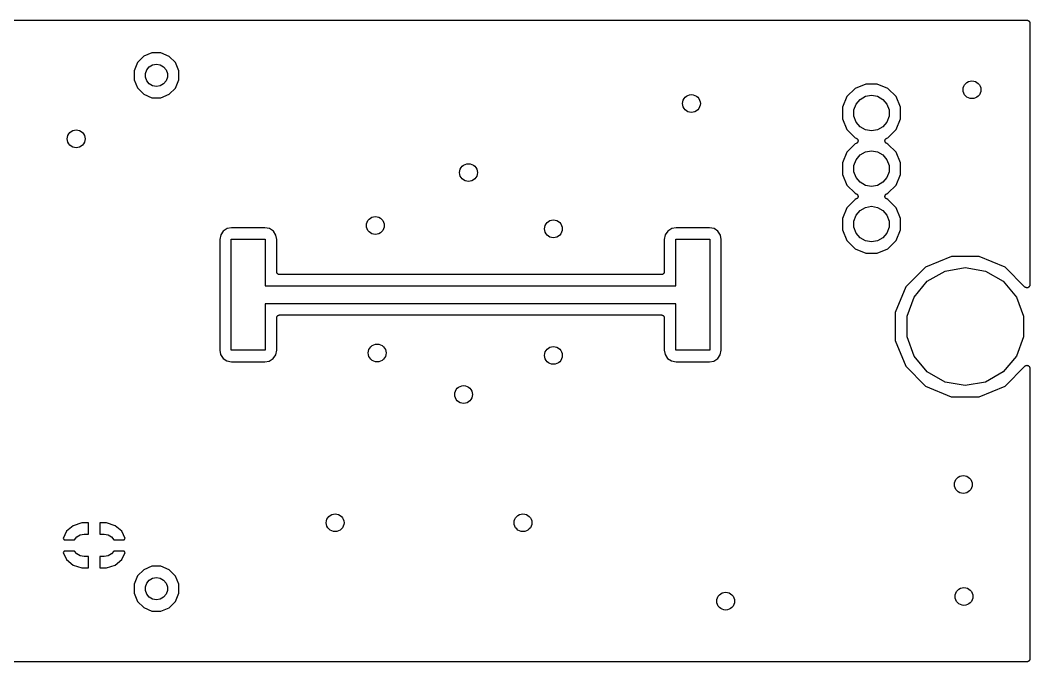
# Model space of a CAD drawing. Extents: x 99 to 248, y -141 to -112.
# Drawn here: x 202.18 to 247.6, y -140.63 to -111.75 of the extents above; entities that cross this region are included whole.
import ezdxf

# ---------------------------------------------------------------- set-up
doc = ezdxf.new("R2010")
doc.units = 0
doc.header["$MEASUREMENT"] = 0
doc.layers.add('BLACK', color=7, linetype='CONTINUOUS')

msp = doc.modelspace()

# ---------------------------------------------------------------- linework, layer by layer
at = {"layer": 'Black'}
for p, q in [((119.177, -111.748), (247.475, -111.748)), ((247.475, -111.748), (247.486, -111.75)), ((247.486, -111.75), (247.497, -111.75)), ((247.497, -111.75), (247.507, -111.754)), ((247.507, -111.754), (247.518, -111.756)), ((247.518, -111.756), (247.528, -111.761)), ((247.528, -111.761), (247.538, -111.765)), ((247.538, -111.765), (247.547, -111.772)), ((247.547, -111.772), (247.557, -111.778)), ((247.557, -111.778), (247.564, -111.786)), ((247.564, -111.786), (247.572, -111.793)), ((247.572, -111.793), (247.578, -111.803)), ((247.578, -111.803), (247.585, -111.811)), ((247.585, -111.811), (247.589, -111.822)), ((247.589, -111.822), (247.594, -111.832)), ((247.594, -111.832), (247.596, -111.843)), ((247.596, -111.843), (247.6, -111.853)), ((247.6, -111.853), (247.6, -111.864)), ((247.6, -111.864), (247.602, -111.875)), ((247.602, -111.875), (247.602, -123.67)), ((207.74, -113.375), (207.456, -113.658)), ((208.11, -113.222), (207.74, -113.375)), ((208.511, -113.222), (208.11, -113.222)), ((208.882, -113.376), (208.511, -113.222)), ((209.165, -113.66), (208.882, -113.376)), ((207.456, -113.658), (207.302, -114.029)), ((207.816, -114.143), (207.875, -113.979)), ((207.875, -113.979), (207.987, -113.846)), ((207.987, -113.846), (208.138, -113.758)), ((208.138, -113.758), (208.31, -113.728)), ((208.31, -113.728), (208.482, -113.758)), ((208.482, -113.758), (208.633, -113.846)), ((208.633, -113.846), (208.745, -113.979)), ((208.745, -113.979), (208.804, -114.143)), ((209.318, -114.03), (209.165, -113.66)), ((207.302, -114.029), (207.302, -114.43)), ((207.302, -114.43), (207.455, -114.8)), ((207.816, -114.317), (207.816, -114.143)), ((207.875, -114.481), (207.816, -114.317)), ((208.804, -114.317), (208.745, -114.481)), ((208.804, -114.143), (208.804, -114.317)), ((209.164, -114.802), (209.318, -114.431)), ((209.318, -114.431), (209.318, -114.03)), ((207.455, -114.8), (207.738, -115.084)), ((207.987, -114.614), (207.875, -114.481)), ((208.138, -114.702), (207.987, -114.614)), ((208.31, -114.732), (208.138, -114.702)), ((208.482, -114.702), (208.31, -114.732)), ((208.633, -114.614), (208.482, -114.702)), ((208.745, -114.481), (208.633, -114.614)), ((208.88, -115.085), (209.164, -114.802)), ((239.74, -114.82), (239.372, -115.188)), ((240.221, -114.622), (239.74, -114.82)), ((240.741, -114.622), (240.221, -114.622)), ((241.222, -114.822), (240.741, -114.622)), ((241.59, -115.19), (241.222, -114.822)), ((207.738, -115.084), (208.109, -115.238)), ((208.109, -115.238), (208.51, -115.238)), ((208.51, -115.238), (208.88, -115.085)), ((239.372, -115.188), (239.172, -115.669)), ((239.785, -115.528), (239.964, -115.315)), ((239.964, -115.315), (240.205, -115.175)), ((240.205, -115.175), (240.48, -115.127)), ((240.48, -115.127), (240.755, -115.175)), ((240.755, -115.175), (240.996, -115.315)), ((240.996, -115.315), (241.175, -115.528)), ((241.788, -115.671), (241.59, -115.19)), ((239.172, -115.669), (239.172, -116.189)), ((239.689, -115.791), (239.785, -115.528)), ((239.689, -116.069), (239.689, -115.791)), ((241.175, -115.528), (241.271, -115.791)), ((241.271, -115.791), (241.271, -116.069)), ((241.788, -116.191), (241.788, -115.671)), ((239.172, -116.189), (239.37, -116.67)), ((239.785, -116.332), (239.689, -116.069)), ((241.271, -116.069), (241.175, -116.332)), ((241.588, -116.672), (241.788, -116.191)), ((239.37, -116.67), (239.738, -117.038)), ((239.964, -116.545), (239.785, -116.332)), ((240.205, -116.685), (239.964, -116.545)), ((240.48, -116.733), (240.205, -116.685)), ((240.755, -116.685), (240.48, -116.733)), ((240.996, -116.545), (240.755, -116.685)), ((241.175, -116.332), (240.996, -116.545)), ((241.22, -117.04), (241.588, -116.672)), ((239.738, -117.038), (239.797, -117.063)), ((239.797, -117.063), (239.811, -117.071)), ((239.811, -117.071), (239.825, -117.079)), ((239.825, -117.079), (239.829, -117.083)), ((239.829, -117.083), (239.834, -117.086)), ((239.834, -117.086), (239.844, -117.099)), ((239.844, -117.099), (239.855, -117.112)), ((239.855, -117.112), (239.857, -117.117)), ((239.857, -117.117), (239.861, -117.121)), ((239.861, -117.121), (239.866, -117.137)), ((239.866, -117.137), (239.872, -117.152)), ((239.872, -117.152), (239.872, -117.158)), ((239.872, -117.158), (239.874, -117.163)), ((239.874, -117.163), (239.873, -117.18)), ((239.873, -117.18), (239.874, -117.197)), ((241.086, -117.163), (241.088, -117.158)), ((241.087, -117.18), (241.086, -117.163)), ((241.086, -117.197), (241.087, -117.18)), ((241.088, -117.153), (241.094, -117.137)), ((241.088, -117.158), (241.088, -117.153)), ((241.094, -117.137), (241.099, -117.121)), ((241.099, -117.121), (241.103, -117.117)), ((241.103, -117.117), (241.105, -117.112)), ((241.105, -117.112), (241.116, -117.1)), ((241.116, -117.1), (241.126, -117.086)), ((241.126, -117.086), (241.131, -117.083)), ((241.131, -117.083), (241.135, -117.079)), ((241.135, -117.079), (241.15, -117.072)), ((241.15, -117.072), (241.164, -117.063)), ((241.164, -117.063), (241.22, -117.04)), ((239.74, -117.32), (239.372, -117.688)), ((239.796, -117.297), (239.74, -117.32)), ((239.81, -117.288), (239.796, -117.297)), ((239.825, -117.281), (239.81, -117.288)), ((239.829, -117.277), (239.825, -117.281)), ((239.834, -117.274), (239.829, -117.277)), ((239.844, -117.26), (239.834, -117.274)), ((239.855, -117.248), (239.844, -117.26)), ((239.857, -117.243), (239.855, -117.248)), ((239.861, -117.239), (239.857, -117.243)), ((239.866, -117.223), (239.861, -117.239)), ((239.872, -117.207), (239.866, -117.223)), ((239.874, -117.197), (239.872, -117.202)), ((239.872, -117.202), (239.872, -117.207)), ((240.205, -117.675), (240.48, -117.627)), ((240.48, -117.627), (240.755, -117.675)), ((241.088, -117.202), (241.086, -117.197)), ((241.088, -117.208), (241.088, -117.202)), ((241.094, -117.223), (241.088, -117.208)), ((241.099, -117.239), (241.094, -117.223)), ((241.103, -117.243), (241.099, -117.239)), ((241.105, -117.248), (241.103, -117.243)), ((241.116, -117.261), (241.105, -117.248)), ((241.126, -117.274), (241.116, -117.261)), ((241.131, -117.277), (241.126, -117.274)), ((241.135, -117.281), (241.131, -117.277)), ((241.149, -117.289), (241.135, -117.281)), ((241.163, -117.297), (241.149, -117.289)), ((241.222, -117.322), (241.163, -117.297)), ((241.59, -117.69), (241.222, -117.322)), ((239.372, -117.688), (239.172, -118.169)), ((239.689, -118.291), (239.785, -118.028)), ((239.785, -118.028), (239.964, -117.815)), ((239.964, -117.815), (240.205, -117.675)), ((240.755, -117.675), (240.996, -117.815)), ((240.996, -117.815), (241.175, -118.028)), ((241.175, -118.028), (241.271, -118.291)), ((241.788, -118.171), (241.59, -117.69)), ((239.172, -118.169), (239.172, -118.689)), ((239.689, -118.569), (239.689, -118.291)), ((241.271, -118.291), (241.271, -118.569)), ((241.788, -118.691), (241.788, -118.171)), ((239.172, -118.689), (239.37, -119.17)), ((239.785, -118.832), (239.689, -118.569)), ((239.964, -119.045), (239.785, -118.832)), ((241.175, -118.832), (240.996, -119.045)), ((241.271, -118.569), (241.175, -118.832)), ((241.588, -119.172), (241.788, -118.691)), ((239.37, -119.17), (239.738, -119.538)), ((240.205, -119.185), (239.964, -119.045)), ((240.48, -119.233), (240.205, -119.185)), ((240.755, -119.185), (240.48, -119.233)), ((240.996, -119.045), (240.755, -119.185)), ((241.22, -119.54), (241.588, -119.172)), ((239.74, -119.82), (239.372, -120.188)), ((239.738, -119.538), (239.797, -119.563)), ((239.796, -119.797), (239.74, -119.82)), ((239.81, -119.788), (239.796, -119.797)), ((239.797, -119.563), (239.811, -119.571)), ((239.825, -119.781), (239.81, -119.788)), ((239.811, -119.571), (239.825, -119.579)), ((239.825, -119.579), (239.829, -119.583)), ((239.829, -119.777), (239.825, -119.781)), ((239.829, -119.583), (239.834, -119.586)), ((239.834, -119.774), (239.829, -119.777)), ((239.834, -119.586), (239.844, -119.599)), ((239.844, -119.76), (239.834, -119.774)), ((239.844, -119.599), (239.855, -119.612)), ((239.855, -119.748), (239.844, -119.76)), ((239.855, -119.612), (239.857, -119.617)), ((239.857, -119.743), (239.855, -119.748)), ((239.857, -119.617), (239.861, -119.621)), ((239.861, -119.739), (239.857, -119.743)), ((239.861, -119.621), (239.866, -119.637)), ((239.866, -119.723), (239.861, -119.739)), ((239.866, -119.637), (239.872, -119.652)), ((239.872, -119.707), (239.866, -119.723)), ((239.872, -119.652), (239.872, -119.658)), ((239.872, -119.658), (239.874, -119.663)), ((239.874, -119.697), (239.872, -119.702)), ((239.872, -119.702), (239.872, -119.707)), ((239.874, -119.663), (239.873, -119.68)), ((239.873, -119.68), (239.874, -119.697)), ((241.086, -119.663), (241.088, -119.658)), ((241.087, -119.68), (241.086, -119.663)), ((241.086, -119.697), (241.087, -119.68)), ((241.088, -119.702), (241.086, -119.697)), ((241.088, -119.653), (241.094, -119.637)), ((241.088, -119.658), (241.088, -119.653)), ((241.088, -119.708), (241.088, -119.702)), ((241.094, -119.723), (241.088, -119.708)), ((241.094, -119.637), (241.099, -119.621)), ((241.099, -119.739), (241.094, -119.723)), ((241.099, -119.621), (241.103, -119.617)), ((241.103, -119.743), (241.099, -119.739)), ((241.103, -119.617), (241.105, -119.612)), ((241.105, -119.748), (241.103, -119.743)), ((241.105, -119.612), (241.116, -119.6)), ((241.116, -119.761), (241.105, -119.748)), ((241.116, -119.6), (241.126, -119.586)), ((241.126, -119.774), (241.116, -119.761)), ((241.126, -119.586), (241.131, -119.583)), ((241.131, -119.777), (241.126, -119.774)), ((241.131, -119.583), (241.135, -119.579)), ((241.135, -119.781), (241.131, -119.777)), ((241.135, -119.579), (241.15, -119.572)), ((241.149, -119.789), (241.135, -119.781)), ((241.163, -119.797), (241.149, -119.789)), ((241.15, -119.572), (241.164, -119.563)), ((241.222, -119.822), (241.163, -119.797)), ((241.164, -119.563), (241.22, -119.54)), ((241.59, -120.19), (241.222, -119.822)), ((239.372, -120.188), (239.172, -120.669)), ((239.785, -120.528), (239.964, -120.315)), ((239.964, -120.315), (240.205, -120.175)), ((240.205, -120.175), (240.48, -120.127)), ((240.48, -120.127), (240.755, -120.175)), ((240.755, -120.175), (240.996, -120.315)), ((240.996, -120.315), (241.175, -120.528)), ((241.788, -120.671), (241.59, -120.19)), ((239.172, -120.669), (239.172, -121.189)), ((239.689, -120.791), (239.785, -120.528)), ((239.689, -121.069), (239.689, -120.791)), ((241.175, -120.528), (241.271, -120.791)), ((241.271, -120.791), (241.271, -121.069)), ((241.788, -121.191), (241.788, -120.671)), ((211.317, -121.239), (211.201, -121.409)), ((211.491, -121.127), (211.317, -121.239)), ((211.69, -121.09), (211.491, -121.127)), ((213.189, -121.09), (211.69, -121.09)), ((213.403, -121.133), (213.189, -121.09)), ((213.573, -121.249), (213.403, -121.133)), ((213.685, -121.423), (213.573, -121.249)), ((231.317, -121.239), (231.201, -121.409)), ((231.491, -121.127), (231.317, -121.239)), ((231.69, -121.09), (231.491, -121.127)), ((233.189, -121.09), (231.69, -121.09)), ((233.403, -121.133), (233.189, -121.09)), ((233.573, -121.249), (233.403, -121.133)), ((233.685, -121.423), (233.573, -121.249)), ((239.172, -121.189), (239.37, -121.67)), ((239.785, -121.332), (239.689, -121.069)), ((241.271, -121.069), (241.175, -121.332)), ((241.588, -121.672), (241.788, -121.191)), ((211.201, -121.409), (211.158, -121.623)), ((211.158, -121.623), (211.158, -126.598)), ((211.678, -126.61), (211.678, -121.61)), ((211.678, -121.61), (213.202, -121.61)), ((213.202, -121.61), (213.202, -123.71)), ((213.722, -121.622), (213.685, -121.423)), ((213.722, -123.075), (213.722, -121.622)), ((231.201, -121.409), (231.158, -121.623)), ((231.158, -121.623), (231.158, -123.075)), ((231.678, -121.61), (233.202, -121.61)), ((231.678, -123.71), (231.678, -121.61)), ((233.202, -121.61), (233.202, -126.61)), ((233.722, -121.622), (233.685, -121.423)), ((233.722, -126.597), (233.722, -121.622)), ((239.37, -121.67), (239.738, -122.038)), ((239.964, -121.545), (239.785, -121.332)), ((240.205, -121.685), (239.964, -121.545)), ((240.48, -121.733), (240.205, -121.685)), ((240.755, -121.685), (240.48, -121.733)), ((240.996, -121.545), (240.755, -121.685)), ((241.175, -121.332), (240.996, -121.545)), ((241.22, -122.04), (241.588, -121.672)), ((239.738, -122.038), (240.219, -122.238)), ((240.739, -122.238), (241.22, -122.04)), ((240.219, -122.238), (240.739, -122.238)), ((244.075, -122.381), (242.913, -122.861)), ((245.331, -122.383), (244.075, -122.381)), ((246.491, -122.864), (245.331, -122.383)), ((213.724, -123.086), (213.722, -123.075)), ((213.724, -123.097), (213.724, -123.086)), ((231.158, -123.075), (231.156, -123.086)), ((231.156, -123.086), (231.156, -123.097)), ((242.913, -122.861), (242.024, -123.749)), ((242.99, -123.502), (243.79, -123.04)), ((243.79, -123.04), (244.7, -122.88)), ((244.7, -122.88), (245.61, -123.04)), ((245.61, -123.04), (246.41, -123.502)), ((247.385, -123.76), (246.491, -122.864)), ((213.728, -123.107), (213.724, -123.097)), ((213.73, -123.118), (213.728, -123.107)), ((213.736, -123.128), (213.73, -123.118)), ((213.739, -123.138), (213.736, -123.128)), ((213.747, -123.147), (213.739, -123.138)), ((213.752, -123.157), (213.747, -123.147)), ((213.761, -123.164), (213.752, -123.157)), ((213.768, -123.172), (213.761, -123.164)), ((213.777, -123.178), (213.768, -123.172)), ((213.786, -123.185), (213.777, -123.178)), ((213.796, -123.189), (213.786, -123.185)), ((213.806, -123.194), (213.796, -123.189)), ((213.817, -123.196), (213.806, -123.194)), ((213.827, -123.2), (213.817, -123.196)), ((213.838, -123.2), (213.827, -123.2)), ((213.849, -123.202), (213.838, -123.2)), ((231.031, -123.202), (213.849, -123.202)), ((231.041, -123.2), (231.031, -123.202)), ((231.053, -123.2), (231.041, -123.2)), ((231.063, -123.196), (231.053, -123.2)), ((231.074, -123.194), (231.063, -123.196)), ((231.084, -123.189), (231.074, -123.194)), ((231.094, -123.185), (231.084, -123.189)), ((231.103, -123.178), (231.094, -123.185)), ((231.112, -123.172), (231.103, -123.178)), ((231.119, -123.164), (231.112, -123.172)), ((231.128, -123.157), (231.119, -123.164)), ((231.133, -123.147), (231.128, -123.157)), ((231.141, -123.138), (231.133, -123.147)), ((231.144, -123.128), (231.141, -123.138)), ((231.15, -123.118), (231.144, -123.128)), ((231.152, -123.107), (231.15, -123.118)), ((231.156, -123.097), (231.152, -123.107)), ((242.396, -124.21), (242.99, -123.502)), ((246.41, -123.502), (247.004, -124.21)), ((213.202, -123.71), (230.878, -123.71)), ((230.878, -123.71), (231.678, -123.71)), ((242.024, -123.749), (241.543, -124.909)), ((247.399, -123.769), (247.385, -123.76)), ((247.411, -123.78), (247.399, -123.769)), ((247.417, -123.782), (247.411, -123.78)), ((247.421, -123.785), (247.417, -123.782)), ((247.437, -123.789), (247.421, -123.785)), ((247.453, -123.795), (247.437, -123.789)), ((247.458, -123.795), (247.453, -123.795)), ((247.464, -123.797), (247.458, -123.795)), ((247.48, -123.795), (247.464, -123.797)), ((247.497, -123.795), (247.48, -123.795)), ((247.502, -123.793), (247.497, -123.795)), ((247.508, -123.793), (247.502, -123.793)), ((247.523, -123.786), (247.508, -123.793)), ((247.538, -123.78), (247.523, -123.786)), ((247.543, -123.777), (247.538, -123.78)), ((247.548, -123.774), (247.543, -123.777)), ((247.56, -123.762), (247.548, -123.774)), ((247.572, -123.752), (247.56, -123.762)), ((247.575, -123.747), (247.572, -123.752)), ((247.579, -123.743), (247.575, -123.747)), ((247.586, -123.728), (247.579, -123.743)), ((247.594, -123.714), (247.586, -123.728)), ((247.595, -123.708), (247.594, -123.714)), ((247.598, -123.703), (247.595, -123.708)), ((247.599, -123.686), (247.598, -123.703)), ((247.602, -123.67), (247.599, -123.686)), ((242.08, -125.078), (242.396, -124.21)), ((247.004, -124.21), (247.32, -125.078)), ((230.878, -124.51), (213.202, -124.51)), ((213.202, -124.51), (213.202, -126.61)), ((231.678, -124.51), (230.878, -124.51)), ((231.678, -126.61), (231.678, -124.51)), ((213.722, -125.145), (213.724, -125.134)), ((213.722, -126.597), (213.722, -125.145)), ((213.724, -125.123), (213.728, -125.113)), ((213.724, -125.134), (213.724, -125.123)), ((213.728, -125.113), (213.73, -125.102)), ((213.73, -125.102), (213.736, -125.092)), ((213.736, -125.092), (213.739, -125.081)), ((213.739, -125.081), (213.747, -125.073)), ((213.747, -125.073), (213.752, -125.063)), ((213.752, -125.063), (213.761, -125.056)), ((213.761, -125.056), (213.768, -125.048)), ((213.768, -125.048), (213.777, -125.042)), ((213.777, -125.042), (213.786, -125.035)), ((213.786, -125.035), (213.796, -125.031)), ((213.796, -125.031), (213.806, -125.026)), ((213.806, -125.026), (213.817, -125.024)), ((213.817, -125.024), (213.827, -125.02)), ((213.827, -125.02), (213.838, -125.02)), ((213.838, -125.02), (213.849, -125.018)), ((213.849, -125.018), (231.031, -125.018)), ((231.031, -125.018), (231.041, -125.02)), ((231.041, -125.02), (231.053, -125.02)), ((231.053, -125.02), (231.063, -125.024)), ((231.063, -125.024), (231.074, -125.026)), ((231.074, -125.026), (231.084, -125.031)), ((231.084, -125.031), (231.094, -125.035)), ((231.094, -125.035), (231.103, -125.042)), ((231.103, -125.042), (231.112, -125.048)), ((231.112, -125.048), (231.119, -125.056)), ((231.119, -125.056), (231.128, -125.063)), ((231.128, -125.063), (231.133, -125.073)), ((231.133, -125.073), (231.141, -125.081)), ((231.141, -125.081), (231.144, -125.092)), ((231.144, -125.092), (231.15, -125.102)), ((231.15, -125.102), (231.152, -125.113)), ((231.152, -125.113), (231.156, -125.123)), ((231.156, -125.123), (231.156, -125.134)), ((231.156, -125.134), (231.158, -125.145)), ((231.158, -125.145), (231.158, -126.598)), ((241.543, -124.909), (241.541, -126.165)), ((242.08, -126.002), (242.08, -125.078)), ((247.32, -125.078), (247.32, -126.002)), ((241.541, -126.165), (242.021, -127.327)), ((242.396, -126.87), (242.08, -126.002)), ((247.32, -126.002), (247.004, -126.87)), ((211.158, -126.598), (211.195, -126.797)), ((213.202, -126.61), (211.678, -126.61)), ((213.679, -126.811), (213.722, -126.597)), ((231.158, -126.598), (231.195, -126.797)), ((233.202, -126.61), (231.678, -126.61)), ((233.679, -126.811), (233.722, -126.597)), ((211.195, -126.797), (211.307, -126.971)), ((211.307, -126.971), (211.477, -127.087)), ((211.477, -127.087), (211.691, -127.13)), ((211.691, -127.13), (213.19, -127.13)), ((213.19, -127.13), (213.389, -127.093)), ((213.389, -127.093), (213.563, -126.981)), ((213.563, -126.981), (213.679, -126.811)), ((231.195, -126.797), (231.307, -126.971)), ((231.307, -126.971), (231.477, -127.087)), ((231.477, -127.087), (231.691, -127.13)), ((231.691, -127.13), (233.19, -127.13)), ((233.19, -127.13), (233.389, -127.093)), ((233.389, -127.093), (233.563, -126.981)), ((233.563, -126.981), (233.679, -126.811)), ((242.99, -127.578), (242.396, -126.87)), ((247.004, -126.87), (246.41, -127.578)), ((242.021, -127.327), (242.909, -128.216)), ((243.79, -128.04), (242.99, -127.578)), ((246.41, -127.578), (245.61, -128.04)), ((246.487, -128.219), (247.385, -127.322)), ((247.385, -127.322), (247.399, -127.312)), ((247.399, -127.312), (247.411, -127.301)), ((247.411, -127.301), (247.417, -127.3)), ((247.417, -127.3), (247.421, -127.296)), ((247.421, -127.296), (247.437, -127.292)), ((247.437, -127.292), (247.453, -127.286)), ((247.453, -127.286), (247.459, -127.286)), ((247.459, -127.286), (247.464, -127.285)), ((247.464, -127.285), (247.481, -127.286)), ((247.481, -127.286), (247.497, -127.286)), ((247.497, -127.286), (247.502, -127.288)), ((247.502, -127.288), (247.508, -127.289)), ((247.508, -127.289), (247.523, -127.296)), ((247.523, -127.296), (247.538, -127.301)), ((247.538, -127.301), (247.543, -127.305)), ((247.543, -127.305), (247.548, -127.308)), ((247.548, -127.308), (247.56, -127.319)), ((247.56, -127.319), (247.572, -127.33)), ((247.572, -127.33), (247.575, -127.335)), ((247.575, -127.335), (247.579, -127.339)), ((247.579, -127.339), (247.586, -127.354)), ((247.586, -127.354), (247.594, -127.368)), ((247.594, -127.368), (247.595, -127.374)), ((247.595, -127.374), (247.598, -127.379)), ((247.598, -127.379), (247.599, -127.395)), ((247.599, -127.395), (247.602, -127.411)), ((247.602, -127.411), (247.602, -140.505)), ((244.7, -128.2), (243.79, -128.04)), ((245.61, -128.04), (244.7, -128.2)), ((242.909, -128.216), (244.069, -128.697)), ((245.325, -128.699), (246.487, -128.219)), ((244.069, -128.697), (245.325, -128.699)), ((204.953, -134.382), (204.571, -134.503)), ((205.256, -134.382), (204.953, -134.382)), ((205.256, -134.89), (205.256, -134.382)), ((205.764, -134.382), (205.764, -134.89)), ((206.067, -134.382), (205.764, -134.382)), ((206.449, -134.503), (206.067, -134.382)), ((204.27, -134.757), (204.113, -135.076)), ((204.571, -134.503), (204.27, -134.757)), ((204.885, -134.92), (205.056, -134.89)), ((205.056, -134.89), (205.256, -134.89)), ((205.764, -134.89), (205.964, -134.89)), ((205.964, -134.89), (206.135, -134.92)), ((206.75, -134.757), (206.449, -134.503)), ((206.907, -135.076), (206.75, -134.757)), ((204.113, -135.076), (204.157, -135.136)), ((204.157, -135.136), (204.627, -135.136)), ((204.627, -135.136), (204.735, -135.007)), ((204.735, -135.007), (204.885, -134.92)), ((206.135, -134.92), (206.285, -135.007)), ((206.285, -135.007), (206.393, -135.136)), ((206.393, -135.136), (206.863, -135.136)), ((206.863, -135.136), (206.907, -135.076)), ((204.157, -135.644), (204.113, -135.704)), ((204.113, -135.704), (204.27, -136.023)), ((204.627, -135.644), (204.157, -135.644)), ((204.735, -135.773), (204.627, -135.644)), ((204.885, -135.86), (204.735, -135.773)), ((206.285, -135.773), (206.135, -135.86)), ((206.393, -135.644), (206.285, -135.773)), ((206.863, -135.644), (206.393, -135.644)), ((206.75, -136.023), (206.907, -135.704)), ((206.907, -135.704), (206.863, -135.644)), ((204.27, -136.023), (204.571, -136.277)), ((205.056, -135.89), (204.885, -135.86)), ((205.256, -135.89), (205.056, -135.89)), ((205.256, -136.398), (205.256, -135.89)), ((205.964, -135.89), (205.764, -135.89)), ((205.764, -135.89), (205.764, -136.398)), ((206.135, -135.86), (205.964, -135.89)), ((206.449, -136.277), (206.75, -136.023)), ((204.571, -136.277), (204.953, -136.398)), ((204.953, -136.398), (205.256, -136.398)), ((205.764, -136.398), (206.067, -136.398)), ((206.067, -136.398), (206.449, -136.277)), ((207.74, -136.485), (207.456, -136.768)), ((208.11, -136.332), (207.74, -136.485)), ((208.511, -136.332), (208.11, -136.332)), ((208.882, -136.486), (208.511, -136.332)), ((209.165, -136.77), (208.882, -136.486)), ((207.456, -136.768), (207.302, -137.139)), ((207.302, -137.139), (207.302, -137.54)), ((207.816, -137.253), (207.875, -137.089)), ((207.875, -137.089), (207.987, -136.956)), ((207.987, -136.956), (208.138, -136.868)), ((208.138, -136.868), (208.31, -136.838)), ((208.31, -136.838), (208.482, -136.868)), ((208.482, -136.868), (208.633, -136.956)), ((208.633, -136.956), (208.745, -137.089)), ((208.745, -137.089), (208.804, -137.253)), ((209.318, -137.14), (209.165, -136.77)), ((209.318, -137.541), (209.318, -137.14)), ((207.302, -137.54), (207.455, -137.91)), ((207.816, -137.427), (207.816, -137.253)), ((207.875, -137.591), (207.816, -137.427)), ((207.987, -137.724), (207.875, -137.591)), ((208.745, -137.591), (208.633, -137.724)), ((208.804, -137.427), (208.745, -137.591)), ((208.804, -137.253), (208.804, -137.427)), ((209.164, -137.912), (209.318, -137.541)), ((207.455, -137.91), (207.738, -138.194)), ((208.138, -137.812), (207.987, -137.724)), ((208.31, -137.842), (208.138, -137.812)), ((208.482, -137.812), (208.31, -137.842)), ((208.633, -137.724), (208.482, -137.812)), ((208.88, -138.195), (209.164, -137.912)), ((207.738, -138.194), (208.109, -138.348)), ((208.109, -138.348), (208.51, -138.348)), ((208.51, -138.348), (208.88, -138.195)), ((247.475, -140.632), (200.157, -140.632)), ((247.486, -140.63), (247.475, -140.632)), ((247.497, -140.63), (247.486, -140.63)), ((247.507, -140.626), (247.497, -140.63)), ((247.518, -140.624), (247.507, -140.626)), ((247.528, -140.619), (247.518, -140.624)), ((247.538, -140.615), (247.528, -140.619)), ((247.547, -140.608), (247.538, -140.615)), ((247.557, -140.602), (247.547, -140.608)), ((247.564, -140.594), (247.557, -140.602)), ((247.572, -140.587), (247.564, -140.594)), ((247.578, -140.577), (247.572, -140.587)), ((247.585, -140.569), (247.578, -140.577)), ((247.589, -140.558), (247.585, -140.569)), ((247.594, -140.548), (247.589, -140.558)), ((247.596, -140.537), (247.594, -140.548)), ((247.6, -140.527), (247.596, -140.537)), ((247.602, -140.505), (247.6, -140.516)), ((247.6, -140.516), (247.6, -140.527))]:
    msp.add_line(p, q, dxfattribs=at)
for centre in [(245, -114.88), (232.38, -115.5), (204.7, -117.09), (222.35, -118.61), (218.16, -120.99), (226.17, -121.14), (218.24, -126.73), (226.17, -126.84), (222.13, -128.6), (244.61, -132.65), (216.35, -134.37), (224.8, -134.37), (233.92, -137.9), (244.64, -137.69)]:
    msp.add_circle(centre, 0.4, dxfattribs=at)

doc.saveas('drawing.dxf')
